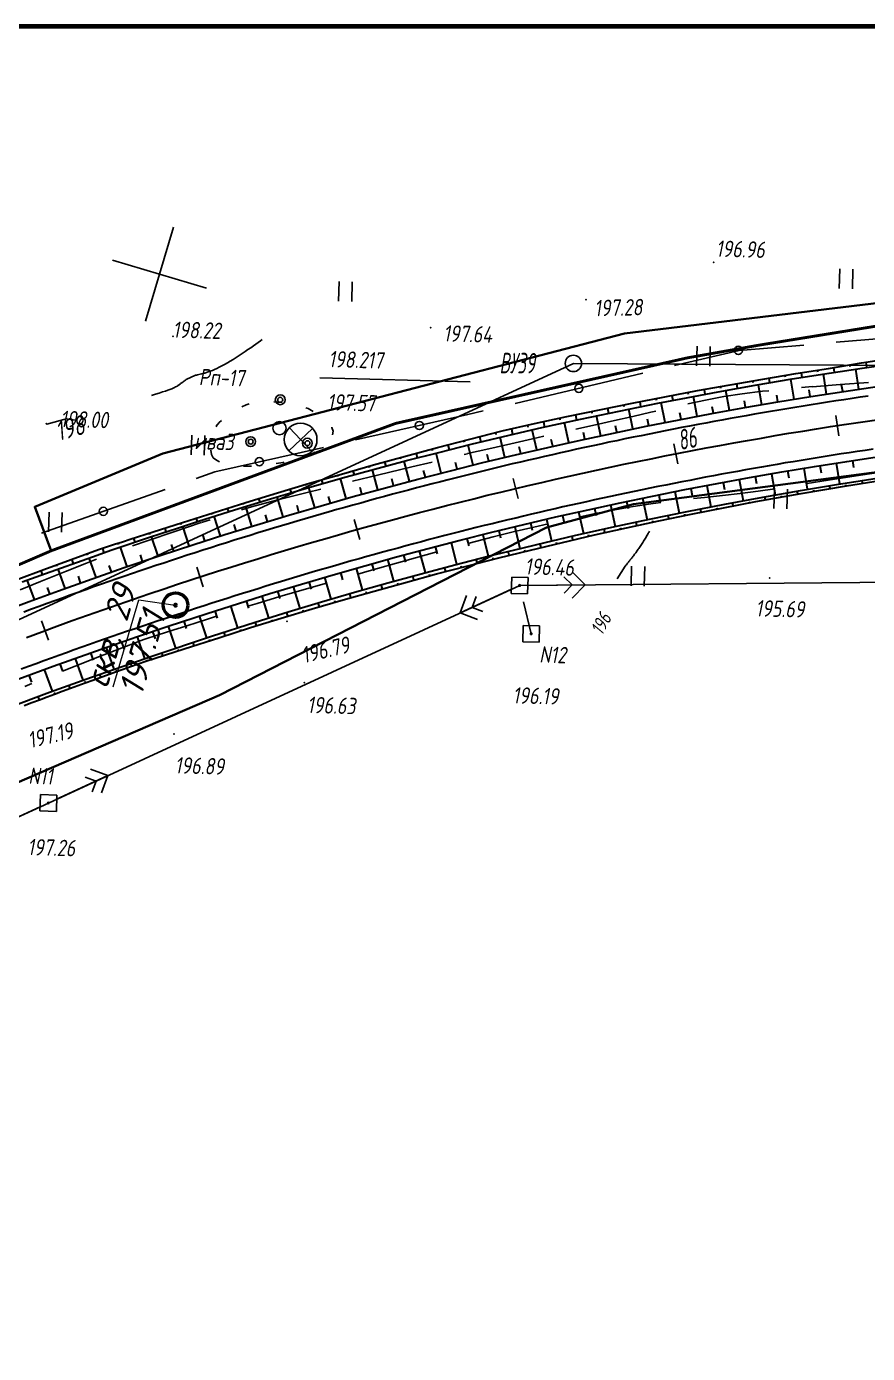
# Model space of a CAD drawing. Header units: millimetres. Extents: x 1808 to 2910, y -1045 to 155.
# Drawn here: x 2231.7 to 2334.3, y -6.5 to 155.4 of the extents above; entities that cross this region are included whole.
import ezdxf

# ---------------------------------------------------------------- set-up
doc = ezdxf.new("R2010")
doc.units = ezdxf.units.MM
doc.linetypes.add('CONTI', pattern=[0])
for name, color, linetype, lineweight in [('10', 1, 'Continuous', 35), ('геология', 7, 'Continuous', 20), ('КОПИЯ_ОСЬ_13_ОТКОСЫ', 7, 'Continuous', 30), ('КОПИЯ_ОСЬ_ГРАНИЦЫ_ПОЛОС', 7, 'Continuous', 30), ('ОСЬ_ВЕРХ_ПОКРЫТИЯ_ГРАНИЦЫ_ПОЛОС', 7, 'Continuous', 30), ('ОСЬ_ВЕРХ_ПОКРЫТИЯ_ОСЬ', 1, 'Continuous', 30)]:
    doc.layers.add(name, color=color, linetype=linetype, lineweight=lineweight)
for name, color, linetype in [('_Оформление', 7, 'Continuous'), ('_Ростелеком', 6, 'Continuous'), ('GOR_BDEFAULT', 212, 'CONTI'), ('NAD_MDEFAULT', 7, 'CONTI'), ('PI_OTDEFAULT', 172, 'CONTI'), ('PI_TTDEFAULT', 5, 'CONTI'), ('PLN_O', 7, 'CONTI'), ('SETKR', 2, 'CONTI'), ('SIT_LDEFAULT', 7, 'CONTI'), ('USLZNDEFAULT', 7, 'CONTI'), ('ZAPSKDEFAULT', 7, 'CONTI'), ('КОПИЯ_ОСЬ_ТАНГЕНСЫ', 1, 'Continuous'), ('ОСЬ_ВЕРХ_ПОКРЫТИЯ_ПИКЕТЫ', 1, 'Continuous')]:
    doc.layers.add(name, color=color, linetype=linetype)
doc.styles.add('eskd', font='isocpeur.ttf', dxfattribs={"width": 1.2, "height": 2})
doc.styles.add('SHRFT', font='isocpeui.ttf')
doc.styles.get("Standard").update_dxf_attribs({"font": 'isocpeui.ttf'})
doc.styles.add('ГОСТ', font='isocpeur.ttf', dxfattribs={"height": 4})
doc.linetypes.add('Связь', pattern='A,12.5,[130,ltypeshp.shx,S=1,R=-30,X=0,Y=0.9],1,[130,ltypeshp.shx,S=1,R=-30,X=0,Y=0.9],1,[130,ltypeshp.shx,S=1,R=-30,X=0,Y=0.9],4.5', length=19)

# ---------------------------------------------------------------- blocks, each defined once
blk = doc.blocks.new('BL_333')
at = {"color": 0}
for p, q in [((0, -6), (0, 6)), ((-6, 0), (6, 0))]:
    blk.add_line(p, q, dxfattribs=at)
blk = doc.blocks.new('BL_2011')
at = {"color": 0}
for p, q in [((0, 0), (0, 2.4)), ((1.6, 0), (1.6, 2.4))]:
    blk.add_line(p, q, dxfattribs=at)
blk = doc.blocks.new('BL_27')
at = {"color": 0}
for p, q in [((1, 1), (-1, 1)), ((-1, 1), (-1, -1)), ((1, -1), (1, 1)), ((-1, -1), (1, -1))]:
    blk.add_line(p, q, dxfattribs=at)
blk.add_circle((0, 0), 0.1, dxfattribs=at)
blk = doc.blocks.new('BL_7')
at = {"color": 0}
for p, q in [((-1.4, 1.4), (1.4, -1.4)), ((-1.4, -1.4), (1.4, 1.4))]:
    blk.add_line(p, q, dxfattribs=at)
blk.add_circle((0, 0), 2, dxfattribs=at)
blk = doc.blocks.new('BL_2009')
at = {"color": 0}
for centre, radius in [((0, 3.46), 0.6), ((0, 3.46), 0.3), ((0, 0), 0.8), ((-3.46, -1.74), 0.6), ((-3.46, -1.74), 0.3), ((3.46, -1.74), 0.6), ((3.46, -1.74), 0.3)]:
    blk.add_circle(centre, radius, dxfattribs=at)

msp = doc.modelspace()

# ---------------------------------------------------------------- linework, layer by layer
at = {"layer": '10'}
for points in [[(2382.69, 127.33), (2304.69, 117.93), (2248.38, 103.31), (2232.75, 96.81), (2234.74, 91.43), (2189.64, 71.97), (2156, 57.46), (2151.97, 61.61), (2129.33, 51.95), (2020.8, 1.33), (1972.53, -32.75), (1978.89, -39.35), (1952.55, -57.17), (1943.27, -65.07), (1934.81, -72.26), (1892.21, -94.53), (1879.6, -105.38), (1875.38, -115.96)], [(2833.66, 67.69), (2735.09, 89.85), (2647.18, 100.83), (2559.51, 104.27), (2471.14, 107.41), (2378.38, 106.69), (2305.8, 97.11), (2295.2, 94.28), (2295.2, 94.28), (2255.3, 73.82), (2141.58, 24.66), (2035.75, -24.69), (1963.91, -74.64), (1919.51, -105.48), (1907.46, -118.26)], [(1907.46, -118.26), (1919.51, -105.48), (1963.91, -74.64), (2035.75, -24.69), (2141.58, 24.66), (2255.3, 73.82), (2295.2, 94.28), (2295.2, 94.28), (2305.8, 97.11), (2378.38, 106.69), (2471.14, 107.41), (2559.51, 104.27), (2647.18, 100.83), (2735.09, 89.85), (2833.66, 67.69)]]:
    msp.add_lwpolyline(points, dxfattribs=at)
at = {"layer": '_Оформление', "lineweight": 70, "ltscale": 200}
msp.add_lwpolyline([(2884.31, 155.37), (1844.1, 155.37), (1844.1, -130.51), (2884.31, -130.51)], close=True, dxfattribs=at)
at = {"layer": '_Ростелеком', "color": 5, "linetype": 'Связь', "const_width": 0.35}
msp.add_lwpolyline([(2348.12, 120.89), (2321.15, 116.52), (2312.36, 114.96), (2276.78, 106.97), (2276.78, 106.97), (2234.74, 91.43), (2193.36, 73.57), (2156, 57.46), (2107.09, 38.78), (2083.86, 27.75), (2056.52, 15.86), (2037.69, 5.21), (2016.21, -8.3), (1978.89, -39.35), (1949.58, -60.05), (1934.81, -72.26)], dxfattribs=at)
at = {"layer": 'GOR_BDEFAULT', "color": 212, "flags": 128}
for points, elevation in [([(2260.5, 117.2), (2260.28, 117.03), (2260.01, 116.83), (2259.72, 116.64), (2259.42, 116.43), (2259.09, 116.2), (2258.75, 115.97), (2258.41, 115.73), (2258.04, 115.49), (2257.68, 115.25), (2257.32, 115.02), (2256.96, 114.78), (2256.59, 114.57), (2256.25, 114.36), (2255.89, 114.16), (2255.57, 113.97), (2255.25, 113.82), (2254.96, 113.67), (2254.67, 113.54), (2254.41, 113.43), (2254.15, 113.33), (2253.91, 113.25), (2253.68, 113.18), (2253.48, 113.11), (2253.27, 113.06), (2253.09, 113.01), (2252.91, 112.97), (2252.75, 112.93), (2252.61, 112.89), (2252.46, 112.86), (2252.34, 112.84), (2251.23, 112.33), (2251.18, 112.3), (2251.12, 112.25), (2251.07, 112.21), (2251.02, 112.18), (2250.96, 112.13), (2250.9, 112.09), (2250.84, 112.05), (2250.79, 112.01), (2250.72, 111.96), (2250.67, 111.92), (2250.6, 111.87), (2250.53, 111.82), (2250.48, 111.77), (2250.41, 111.73), (2250.35, 111.68), (2250.28, 111.64), (2250.21, 111.58), (2250.14, 111.53), (2250.04, 111.48), (2249.93, 111.42), (2249.8, 111.35), (2249.64, 111.27), (2249.45, 111.19), (2249.24, 111.11), (2248.98, 111.01), (2248.68, 110.91), (2248.33, 110.8), (2247.94, 110.66), (2247.49, 110.53), (2246.97, 110.38)], 198), ([(2234.18, 106.87), (2234.15, 106.88)], 198), ([(2234.18, 106.87), (2234.15, 106.88)], 198), ([(2236.73, 107.55), (2234.2, 106.88)], 198), ([(2307.74, 93.84), (2307.7, 93.76), (2307.65, 93.67), (2307.59, 93.57), (2307.53, 93.47), (2307.46, 93.35), (2307.39, 93.23), (2307.33, 93.11), (2307.25, 92.99), (2307.17, 92.85), (2307.09, 92.72), (2307.02, 92.6), (2306.94, 92.46), (2306.85, 92.33), (2306.77, 92.2), (2306.69, 92.08), (2306.61, 91.96), (2306.53, 91.83), (2306.45, 91.72), (2306.38, 91.61), (2306.3, 91.51), (2306.22, 91.4), (2306.15, 91.3), (2306.08, 91.2), (2306.01, 91.1), (2305.93, 91.01), (2305.86, 90.93), (2305.79, 90.83), (2305.72, 90.75), (2305.67, 90.66), (2305.6, 90.59), (2305.54, 90.5), (2305.47, 90.43), (2305.42, 90.35), (2305.35, 90.27), (2305.3, 90.2), (2305.24, 90.13), (2305.19, 90.06), (2305.14, 89.99), (2305.08, 89.93), (2305.03, 89.86), (2304.98, 89.79), (2304.93, 89.73), (2304.88, 89.67), (2304.83, 89.6), (2304.78, 89.55), (2303.81, 88.03)], 196)]:
    msp.add_lwpolyline(points, dxfattribs=dict(at, elevation=elevation))
at = {"layer": 'NAD_MDEFAULT', "color": 0}
msp.add_line((2267.51, 112.54), (2285.88, 112.03), dxfattribs=at)
at = {"layer": 'PI_TTDEFAULT', "color": 5}
for p in [(2315.57, 126.63, 196.96), (2300.02, 122.08, 197.28), (2281.03, 118.65, 197.64), (2249.63, 117.57, 198.22), (2234.15, 106.94, 198), (2322.42, 88.12, 195.69), (2291.91, 87.2, 196.46), (2263.5, 82.81, 196.79), (2293.31, 81.31, 196.19), (2265.64, 75.35, 196.63), (2249.73, 69.07, 196.89), (2234.41, 60.67, 197.26)]:
    msp.add_point(p, dxfattribs=at)
at = {"layer": 'PLN_O'}
for p, q in [((2330.54, 116.86), (2346.49, 118.16)), ((2318.68, 115.88), (2326.56, 116.53)), ((2310.81, 114.02), (2318.68, 115.88)), ((2291.35, 109.41), (2306.92, 113.09)), ((2285.6, 108.05), (2287.46, 108.49)), ((2271.86, 104.95), (2285.6, 108.05)), ((2254.7, 101.05), (2267.96, 104.05)), ((2252.43, 100.25), (2254.7, 101.05)), ((2233.57, 93.58), (2248.65, 98.92))]:
    msp.add_line(p, q, dxfattribs=at)
for centre in [(2318.59, 115.87), (2299.13, 111.25), (2279.66, 106.71), (2260.15, 102.29), (2241.12, 96.25)]:
    msp.add_circle(centre, 0.5, dxfattribs=at)
at = {"layer": 'SIT_LDEFAULT', "color": 7}
for p, q in [((2331.01, 111.7), (2327.64, 111.44)), ((2334.46, 111.96), (2331.01, 111.7)), ((2316.82, 110.24), (2314.59, 109.82)), ((2319.06, 110.58), (2316.82, 110.24)), ((2321.55, 110.89), (2319.06, 110.58)), ((2322.29, 110.96), (2321.55, 110.89)), ((2327.64, 111.45), (2326.28, 111.34)), ((2258, 109.01), (2258.52, 109.23)), ((2258.52, 109.23), (2258.92, 109.37)), ((2261.91, 109.6), (2262.91, 109.52)), ((2265.82, 108.88), (2266.1, 108.77)), ((2266.1, 108.77), (2266.71, 108.44)), ((2308.53, 108.47), (2307.93, 108.33)), ((2314.59, 109.82), (2312.43, 109.37)), ((2254.89, 106.62), (2255.25, 107.07)), ((2255.25, 107.07), (2255.53, 107.32)), ((2303.49, 107.31), (2301.18, 106.8)), ((2305.71, 107.81), (2303.49, 107.31)), ((2307.93, 108.33), (2305.71, 107.81)), ((2254.88, 106.57), (2254.9, 106.62)), ((2268.99, 106.51), (2269.01, 106.48)), ((2269.01, 106.48), (2269.16, 106.02)), ((2269.15, 106.02), (2269.06, 105.57)), ((2294.87, 105.42), (2293.48, 105.1)), ((2301.18, 106.8), (2298.78, 106.28)), ((2254.32, 103.16), (2254.22, 103.7)), ((2288.15, 103.88), (2285.55, 103.28)), ((2290.81, 104.49), (2288.15, 103.88)), ((2293.48, 105.1), (2290.81, 104.49)), ((2254.53, 102.76), (2254.32, 103.16)), ((2254.9, 102.48), (2254.53, 102.76)), ((2255.27, 102.3), (2254.9, 102.48)), ((2263.05, 102.21), (2262.19, 102.07)), ((2263.17, 102.23), (2263.05, 102.21)), ((2266.45, 103.19), (2266.06, 103)), ((2266.93, 103.48), (2266.45, 103.19)), ((2281.24, 102.25), (2278.77, 101.66)), ((2285.55, 103.27), (2285.14, 103.17)), ((2258.31, 101.76), (2258.2, 101.77)), ((2258.99, 101.76), (2258.31, 101.76)), ((2259.2, 101.77), (2258.99, 101.76)), ((2274.55, 100.65), (2271.51, 99.91)), ((2278.77, 101.66), (2274.55, 100.65)), ((2329.56, 100.03), (2332.98, 100.56)), ((2332.98, 100.56), (2336.49, 101.1)), ((2267.63, 98.95), (2265.99, 98.55)), ((2321, 98.71), (2323.03, 99)), ((2326.99, 99.62), (2329.56, 100.03)), ((2262.22, 97.6), (2259.19, 96.78)), ((2265.99, 98.56), (2262.22, 97.6)), ((2305.76, 96.82), (2307.93, 97.17)), ((2307.93, 97.17), (2309.14, 97.33)), ((2313.11, 97.79), (2314.46, 97.93)), ((2314.46, 97.94), (2316.64, 98.18)), ((2316.64, 98.18), (2318.82, 98.43)), ((2318.82, 98.43), (2321, 98.71)), ((2259.19, 96.78), (2257.95, 96.41)), ((2299.28, 95.57), (2301.15, 95.96)), ((2301.15, 95.96), (2303.52, 96.41)), ((2303.52, 96.41), (2305.76, 96.82)), ((2253.06, 94.88), (2249.71, 93.76)), ((2254.14, 95.22), (2253.07, 94.87)), ((2291.12, 93.73), (2293.64, 94.32)), ((2293.64, 94.33), (2295.38, 94.73)), ((2246.57, 92.69), (2244.67, 92.02)), ((2249.71, 93.76), (2246.57, 92.69)), ((2285.66, 92.34), (2285.73, 92.36)), ((2285.74, 92.35), (2288.66, 93.12)), ((2288.66, 93.12), (2291.12, 93.73)), ((2277.88, 90.19), (2281.81, 91.29)), ((2236.51, 88.9), (2239.07, 89.93)), ((2239.07, 89.93), (2240.27, 90.41)), ((2273.54, 88.98), (2277.88, 90.19)), ((2230.98, 86.67), (2233.44, 87.67)), ((2233.44, 87.67), (2236.5, 88.89)), ((2265.63, 86.72), (2268.34, 87.49)), ((2272.18, 88.58), (2273.54, 88.97)), ((2344.37, 87.68), (2291.91, 87.2)), ((2297.3, 88.25), (2298.31, 87.26)), ((2299.91, 87.27), (2298.3, 88.86)), ((2291.91, 87.2), (2234.41, 60.67)), ((2259.88, 85.02), (2262.66, 85.86)), ((2262.66, 85.86), (2265.63, 86.72)), ((2291, 86.79), (2284.65, 83.85)), ((2285.43, 85.97), (2284.65, 83.85)), ((2286.1, 84.52), (2286.59, 85.85)), ((2291.92, 87.15), (2291.91, 87.2)), ((2292.91, 87.21), (2299.91, 87.27)), ((2298.31, 87.26), (2297.32, 86.25)), ((2298.32, 85.66), (2299.91, 87.27)), ((2258.74, 84.67), (2259.88, 85.02)), ((2287.43, 84.03), (2286.1, 84.52)), ((2293.31, 81.31), (2292.38, 85.19)), ((2250.39, 82), (2253.44, 82.99)), ((2253.44, 82.98), (2254.93, 83.46)), ((2284.65, 83.85), (2286.76, 83.07)), ((2246.06, 80.6), (2247.82, 81.17)), ((2247.82, 81.17), (2250.38, 81.99)), ((2243.09, 79.48), (2240.63, 78.52)), ((2244.79, 80.14), (2243.09, 79.48)), ((2245.42, 80.38), (2244.79, 80.14)), ((2245.42, 80.38), (2246.06, 80.6)), ((2240.63, 78.52), (2237.68, 77.37)), ((2237.68, 77.37), (2236.11, 76.74)), ((2232.39, 75.25), (2231.52, 74.9)), ((2241.67, 64.02), (2239.55, 64.8)), ((2235.32, 61.08), (2241.67, 64.02)), ((2238.89, 63.84), (2240.22, 63.35)), ((2240.22, 63.35), (2239.73, 62.02)), ((2240.89, 61.9), (2241.67, 64.02)), ((2180.61, 36.07), (2234.41, 60.67)), ((2233.5, 60.25), (2227.14, 57.34))]:
    msp.add_line(p, q, dxfattribs=at)
at = {"layer": 'геология', "color": 1, "linetype": 'Continuous'}
for p, q in [((2242.3, 74.82), (2245.46, 85.45)), ((2245.46, 85.45), (2249.87, 84.78))]:
    msp.add_line(p, q, dxfattribs=at)
at = {"layer": 'геология', "color": 1, "linetype": 'Continuous', "lineweight": 50}
for radius in [1.5, 0.103]:
    msp.add_circle((2249.92, 84.8), radius, dxfattribs=at)
at = {"layer": 'КОПИЯ_ОСЬ_13_ОТКОСЫ'}
for points in [[(2227.71, 86.86), (2233.87, 89.17), (2237.2, 90.38), (2240.54, 91.57), (2241.5, 91.9), (2242.46, 92.22), (2243.43, 92.53), (2244.39, 92.85), (2247.21, 93.75), (2248.99, 94.31), (2250.77, 94.87), (2254.63, 96.12), (2258.5, 97.33), (2262.38, 98.52), (2266.27, 99.67), (2270.17, 100.79), (2274.07, 101.9), (2277.98, 102.99), (2281.89, 104.04), (2285.82, 105.06), (2289.76, 106.05), (2293.71, 106.94), (2297.68, 107.81), (2301.65, 108.64), (2305.63, 109.44), (2309.61, 110.21), (2313.59, 110.97), (2317.59, 111.69), (2321.58, 112.38), (2325.59, 113.04), (2329.59, 113.67), (2333.6, 114.34), (2337.6, 114.97)], [(2231.19, 87.65), (2234.05, 88.68), (2239.77, 90.71), (2242.16, 91.54), (2243.6, 92.03), (2246, 92.84), (2246.48, 93), (2248.25, 93.58), (2250.02, 94.16), (2252.74, 95.03), (2257.12, 96.41), (2261.5, 97.75), (2265.89, 99.05), (2270.3, 100.31), (2274.21, 101.38), (2278.12, 102.43), (2282.05, 103.44), (2285.98, 104.42), (2289.92, 105.37), (2294.62, 106.45), (2299.33, 107.48), (2304.05, 108.47), (2308.78, 109.42), (2311.62, 109.97), (2316.13, 110.81), (2320.64, 111.62), (2325.16, 112.39), (2329.68, 113.11), (2333.69, 113.71), (2337.7, 114.28)], [(2231.19, 87.65), (2234.05, 88.68), (2239.77, 90.71), (2242.16, 91.54), (2243.6, 92.03), (2246, 92.84), (2246.48, 93), (2248.25, 93.58), (2250.02, 94.16), (2252.74, 95.03), (2257.12, 96.41), (2261.5, 97.75), (2265.89, 99.05), (2270.3, 100.31), (2274.21, 101.38), (2278.12, 102.43), (2282.05, 103.44), (2285.98, 104.42), (2289.92, 105.37), (2294.62, 106.45), (2299.33, 107.48), (2304.05, 108.47), (2308.78, 109.42), (2311.62, 109.97), (2316.13, 110.81), (2320.64, 111.62), (2325.16, 112.39), (2329.68, 113.11), (2333.69, 113.71), (2337.7, 114.28)], [(2328.21, 113.46), (2328.24, 113.27)], [(2330.19, 113.77), (2330.28, 113.2)], [(2332.16, 114.1), (2332.19, 113.91)], [(2333.29, 111.15), (2332.93, 113.6)], [(2334.13, 114.42), (2334.24, 113.79)], [(2318.35, 111.83), (2318.45, 111.23)], [(2320.32, 112.17), (2320.35, 111.97)], [(2321.45, 109.25), (2321.03, 111.69)], [(2322.29, 112.5), (2322.39, 111.92)], [(2324.26, 112.83), (2324.29, 112.64)], [(2325.39, 109.92), (2324.99, 112.36)], [(2326.24, 113.15), (2326.33, 112.58)], [(2329.34, 110.55), (2328.96, 113)], [(2227.35, 83.51), (2232.07, 85.26), (2235.62, 86.55), (2239.18, 87.82), (2243.66, 89.38), (2248.16, 90.89), (2252.04, 92.16), (2255.93, 93.4), (2259.84, 94.61), (2263.75, 95.79), (2267.67, 96.93), (2271.6, 98.04), (2275.54, 99.13), (2279.49, 100.17), (2283.45, 101.19), (2287.41, 102.18), (2291.38, 103.13), (2295.36, 104.05), (2299.35, 104.94), (2303.34, 105.79), (2307.35, 106.62), (2311.35, 107.41), (2315.37, 108.17), (2319.39, 108.89), (2323.41, 109.59), (2327.45, 110.25), (2331.48, 110.88), (2335.52, 111.47)], [(2310.48, 110.38), (2310.59, 109.77)], [(2312.44, 110.75), (2312.48, 110.55)], [(2313.57, 107.83), (2313.12, 110.25)], [(2314.41, 111.12), (2314.52, 110.52)], [(2316.38, 111.48), (2316.41, 111.28)], [(2317.51, 108.56), (2317.07, 110.99)], [(2323.42, 109.59), (2323.28, 110.4)], [(2327.36, 110.24), (2327.23, 111.05)], [(2331.32, 110.85), (2331.19, 111.67)], [(2300.67, 108.44), (2300.71, 108.22)], [(2302.63, 108.84), (2302.76, 108.2)], [(2304.59, 109.24), (2304.63, 109.02)], [(2305.72, 106.29), (2305.23, 108.71)], [(2306.55, 109.63), (2306.67, 109)], [(2308.51, 110.01), (2308.55, 109.8)], [(2309.65, 107.08), (2309.17, 109.49)], [(2315.54, 108.2), (2315.39, 109.01)], [(2319.48, 108.91), (2319.33, 109.72)], [(2294.8, 107.18), (2294.95, 106.52)], [(2296.75, 107.61), (2296.8, 107.39)], [(2297.9, 104.62), (2297.36, 107.05)], [(2298.71, 108.03), (2298.85, 107.38)], [(2301.81, 105.47), (2301.29, 107.9)], [(2307.68, 106.69), (2307.52, 107.49)], [(2311.61, 107.46), (2311.45, 108.26)], [(2287.01, 105.36), (2287.17, 104.71)], [(2288.95, 105.85), (2289, 105.63)], [(2290.1, 102.83), (2289.52, 105.27)], [(2290.9, 106.31), (2291.05, 105.63)], [(2292.85, 106.75), (2292.9, 106.52)], [(2294, 103.74), (2293.44, 106.18)], [(2299.85, 105.05), (2299.68, 105.86)], [(2303.77, 105.88), (2303.6, 106.69)], [(2281.2, 103.85), (2281.25, 103.66)], [(2283.14, 104.36), (2283.29, 103.75)], [(2285.07, 104.87), (2285.12, 104.66)], [(2286.22, 101.88), (2285.61, 104.33)], [(2292.05, 103.29), (2291.86, 104.1)], [(2295.95, 104.18), (2295.76, 105)], [(2230.78, 75.81), (2234.98, 77.35), (2241.52, 79.67), (2245.27, 80.97), (2249.03, 82.23), (2253.79, 83.79), (2257.61, 85.02), (2261.44, 86.21), (2265.29, 87.38), (2269.14, 88.51), (2273, 89.61), (2276.87, 90.68), (2280.75, 91.72), (2284.64, 92.73), (2288.53, 93.7), (2292.43, 94.65), (2296.34, 95.56), (2300.26, 96.44), (2304.19, 97.29), (2308.12, 98.1), (2312.06, 98.89), (2316, 99.64), (2319.95, 100.36), (2323.91, 101.05), (2327.87, 101.71), (2331.83, 102.33), (2335.8, 102.93)], [(2275.41, 102.28), (2275.56, 101.75)], [(2277.34, 102.81), (2277.39, 102.63)], [(2278.46, 99.91), (2277.82, 102.35)], [(2279.27, 103.34), (2279.42, 102.77)], [(2282.34, 100.91), (2281.71, 103.35)], [(2284.28, 101.4), (2284.07, 102.22)], [(2288.16, 102.36), (2287.96, 103.17)], [(2330.53, 102.13), (2330.92, 99.58)], [(2332.5, 102.44), (2332.63, 101.59)], [(2229.46, 72.29), (2234.56, 74.18), (2239.67, 76.02), (2242.46, 77.01), (2245.26, 77.98), (2247.13, 78.62), (2254.31, 81.01), (2259.64, 82.72), (2263.67, 83.98), (2267.71, 85.2), (2271.77, 86.38), (2275.83, 87.53), (2279.9, 88.64), (2283.99, 89.72), (2288.08, 90.76), (2292.18, 91.77), (2294.01, 92.21), (2298.58, 93.28), (2303.16, 94.3), (2307.75, 95.29), (2312.35, 96.22), (2316.95, 97.13), (2321.57, 97.98), (2326.19, 98.8), (2330.82, 99.57), (2332.67, 99.86), (2337.31, 100.58)], [(2229.46, 72.29), (2234.56, 74.18), (2239.67, 76.02), (2242.46, 77.01), (2245.26, 77.98), (2247.13, 78.62), (2254.31, 81.01), (2259.64, 82.72), (2263.67, 83.98), (2267.71, 85.2), (2271.77, 86.38), (2275.83, 87.53), (2279.9, 88.64), (2283.99, 89.72), (2288.08, 90.76), (2292.18, 91.77), (2294.01, 92.21), (2298.58, 93.28), (2303.16, 94.3), (2307.75, 95.29), (2312.35, 96.22), (2316.95, 97.13), (2321.57, 97.98), (2326.19, 98.8), (2330.82, 99.57), (2332.67, 99.86), (2337.31, 100.58)], [(2269.64, 100.64), (2269.68, 100.48)], [(2271.56, 101.19), (2271.7, 100.7)], [(2273.49, 101.74), (2273.53, 101.58)], [(2274.6, 98.87), (2273.94, 101.31)], [(2280.4, 100.41), (2280.19, 101.23)], [(2320.66, 100.49), (2320.82, 99.62)], [(2322.63, 100.83), (2323.08, 98.25)], [(2324.6, 101.17), (2324.75, 100.31)], [(2326.58, 101.5), (2327, 98.94)], [(2328.55, 101.82), (2328.69, 100.96)], [(2231.47, 72.58), (2232.39, 72.93), (2233.32, 73.27), (2234.25, 73.62), (2235.17, 73.96), (2236.1, 74.3), (2236.66, 74.5), (2238.88, 75.32), (2239.81, 75.65), (2242.59, 76.66), (2243.51, 76.99), (2244.44, 77.32), (2245.37, 77.65), (2246.3, 77.98), (2250.99, 79.49), (2255.31, 80.87), (2259.06, 82.06), (2262.82, 83.22), (2266.59, 84.35), (2270.38, 85.45), (2274.16, 86.52), (2277.96, 87.58), (2281.76, 88.61), (2285.57, 89.6), (2289.38, 90.57), (2293.21, 91.51), (2297.12, 92.45), (2301.03, 93.36), (2304.95, 94.24), (2308.88, 95.09), (2312.82, 95.9), (2316.76, 96.69), (2320.71, 97.44), (2326.25, 98.43), (2331.8, 99.37), (2335.88, 100.01)], [(2263.88, 98.96), (2264.02, 98.5)], [(2265.8, 99.53), (2265.84, 99.38)], [(2266.9, 96.71), (2266.2, 99.14)], [(2267.72, 100.09), (2267.85, 99.62)], [(2270.75, 97.81), (2270.06, 100.24)], [(2272.67, 98.34), (2272.45, 99.16)], [(2276.53, 99.39), (2276.31, 100.21)], [(2312.8, 99.03), (2312.97, 98.16)], [(2314.76, 99.41), (2315.25, 96.8)], [(2316.73, 99.78), (2316.89, 98.91)], [(2318.69, 100.14), (2319.16, 97.54)], [(2325.84, 98.36), (2325.78, 98.73)], [(2327.81, 98.7), (2327.79, 98.82)], [(2329.78, 99.03), (2329.72, 99.39)], [(2331.76, 99.36), (2331.74, 99.48)], [(2333.73, 99.68), (2333.68, 100.02)], [(2258.14, 97.22), (2258.18, 97.07)], [(2260.05, 97.81), (2260.19, 97.36)], [(2261.96, 98.39), (2262.01, 98.24)], [(2263.06, 95.58), (2262.34, 98)], [(2268.82, 97.26), (2268.59, 98.07)], [(2304.95, 97.45), (2305.14, 96.57)], [(2306.91, 97.86), (2307.45, 95.22)], [(2308.87, 98.26), (2309.05, 97.38)], [(2310.83, 98.65), (2311.35, 96.03)], [(2317.97, 96.92), (2317.89, 97.3)], [(2319.93, 97.29), (2319.91, 97.42)], [(2321.9, 97.66), (2321.83, 98.03)], [(2323.87, 98.01), (2323.85, 98.14)], [(2254.32, 96.02), (2254.37, 95.87)], [(2255.41, 93.24), (2254.65, 95.64)], [(2256.23, 96.62), (2256.37, 96.18)], [(2259.23, 94.43), (2258.49, 96.84)], [(2261.14, 95.01), (2260.9, 95.81)], [(2264.98, 96.15), (2264.74, 96.96)], [(2297.14, 95.74), (2297.34, 94.85)], [(2299.09, 96.18), (2299.68, 93.53)], [(2301.04, 96.61), (2301.24, 95.73)], [(2303, 97.03), (2303.56, 94.39)], [(2310.12, 95.35), (2310.04, 95.76)], [(2312.08, 95.75), (2312.05, 95.89)], [(2314.04, 96.15), (2313.96, 96.55)], [(2316, 96.54), (2315.98, 96.67)], [(2248.61, 94.19), (2248.75, 93.74)], [(2250.51, 94.79), (2250.56, 94.64)], [(2251.6, 92.02), (2250.83, 94.42)], [(2252.42, 95.41), (2252.56, 94.97)], [(2257.32, 93.84), (2257.07, 94.64)], [(2289.35, 93.9), (2289.57, 93.01)], [(2291.3, 94.37), (2291.94, 91.71)], [(2293.24, 94.84), (2293.45, 93.95)], [(2295.19, 95.29), (2295.8, 92.64)], [(2302.31, 93.65), (2302.21, 94.1)], [(2304.26, 94.09), (2304.22, 94.24)], [(2306.21, 94.52), (2306.12, 94.94)], [(2308.17, 94.94), (2308.14, 95.08)], [(2242.89, 92.36), (2242.95, 92.18)], [(2244.79, 92.98), (2244.95, 92.49)], [(2246.7, 93.59), (2246.75, 93.43)], [(2247.8, 90.77), (2247, 93.17)], [(2253.51, 92.63), (2253.25, 93.43)], [(2283.53, 92.44), (2284.22, 89.78)], [(2285.47, 92.94), (2285.7, 92.05)], [(2287.41, 93.43), (2288.07, 90.76)], [(2294.52, 91.83), (2294.4, 92.3)], [(2296.46, 92.3), (2296.42, 92.46)], [(2298.41, 92.76), (2298.3, 93.22)], [(2300.36, 93.21), (2300.32, 93.36)], [(2239.11, 91.06), (2239.17, 90.89)], [(2241, 91.73), (2241.18, 91.2)], [(2244.01, 89.49), (2243.19, 91.89)], [(2245.9, 90.14), (2245.63, 90.94)], [(2249.7, 91.4), (2249.44, 92.2)], [(2277.73, 90.91), (2277.97, 90.03)], [(2279.66, 91.43), (2280.37, 88.77)], [(2281.6, 91.94), (2281.83, 91.05)], [(2290.63, 90.88), (2290.51, 91.37)], [(2292.57, 91.36), (2292.53, 91.52)], [(2233.47, 89.02), (2233.65, 88.54)], [(2235.35, 89.71), (2235.4, 89.55)], [(2236.46, 86.85), (2235.6, 89.24)], [(2237.23, 90.39), (2237.41, 89.88)], [(2240.23, 88.19), (2239.39, 90.58)], [(2242.12, 88.85), (2241.84, 89.64)], [(2271.95, 89.32), (2272.7, 86.65)], [(2273.87, 89.86), (2274.12, 88.97)], [(2275.8, 90.39), (2276.53, 87.72)], [(2282.88, 88.9), (2282.75, 89.4)], [(2284.81, 89.41), (2284.77, 89.57)], [(2286.75, 89.91), (2286.62, 90.4)], [(2288.69, 90.4), (2288.65, 90.56)], [(2232.7, 85.49), (2231.83, 87.88)], [(2238.34, 87.52), (2238.06, 88.32)], [(2266.19, 87.65), (2266.45, 86.75)], [(2268.1, 88.21), (2268.88, 85.54)], [(2270.03, 88.77), (2270.28, 87.88)], [(2277.09, 87.33), (2277.04, 87.5)], [(2279.01, 87.87), (2278.88, 88.37)], [(2280.95, 88.39), (2280.9, 88.55)], [(2234.58, 86.17), (2234.29, 86.97)], [(2260.44, 85.91), (2261.27, 83.24)], [(2262.36, 86.49), (2262.63, 85.6)], [(2264.27, 87.07), (2265.07, 84.4)], [(2271.31, 85.71), (2271.17, 86.21)], [(2273.23, 86.26), (2273.19, 86.42)], [(2275.16, 86.8), (2275.02, 87.3)], [(2256.63, 84.71), (2257.48, 82.03)], [(2258.53, 85.31), (2258.81, 84.42)], [(2265.55, 84.04), (2265.5, 84.19)], [(2267.47, 84.6), (2267.33, 85.08)], [(2269.39, 85.16), (2269.34, 85.32)], [(2250.92, 82.85), (2251.22, 81.96)], [(2252.82, 83.48), (2253.7, 80.81)], [(2254.72, 84.1), (2255.01, 83.2)], [(2259.81, 82.29), (2259.67, 82.73)], [(2261.72, 82.88), (2261.67, 83.03)], [(2263.63, 83.46), (2263.49, 83.92)], [(2245.23, 80.95), (2246.14, 78.28)], [(2247.12, 81.59), (2247.42, 80.7)], [(2249.02, 82.22), (2249.91, 79.54)], [(2255.99, 81.09), (2255.86, 81.51)], [(2257.9, 81.69), (2257.85, 81.83)], [(2241.45, 79.65), (2242.39, 76.98)], [(2243.34, 80.3), (2243.64, 79.41)], [(2250.28, 79.26), (2250.24, 79.38)], [(2252.18, 79.87), (2252.06, 80.26)], [(2254.09, 80.48), (2254.05, 80.61)], [(2237.68, 78.31), (2238.62, 75.65)], [(2239.56, 78.98), (2239.88, 78.09)], [(2244.58, 77.37), (2244.46, 77.7)], [(2246.47, 78.03), (2246.43, 78.14)], [(2248.37, 78.65), (2248.26, 78.99)], [(2232.03, 76.28), (2232.36, 75.39)], [(2233.91, 76.96), (2234.88, 74.3)], [(2235.79, 77.64), (2236.11, 76.75)], [(2240.82, 76.02), (2240.69, 76.38)], [(2242.7, 76.7), (2242.65, 76.82)], [(2237.06, 74.65), (2236.92, 75.04)], [(2238.94, 75.34), (2238.89, 75.47)], [(2233.31, 73.27), (2233.16, 73.67)], [(2235.18, 73.97), (2235.13, 74.1)]]:
    msp.add_lwpolyline(points, dxfattribs=at)
at = {"layer": 'КОПИЯ_ОСЬ_ГРАНИЦЫ_ПОЛОС'}
msp.add_lwpolyline([(2334.44, 110.31), (2333.45, 110.16), (2332.46, 110.01), (2331.46, 109.86), (2330.47, 109.71), (2329.47, 109.56), (2328.48, 109.4), (2327.49, 109.25), (2326.5, 109.09), (2325.5, 108.92), (2324.51, 108.76), (2323.52, 108.59), (2322.53, 108.43), (2321.54, 108.26), (2320.55, 108.09), (2319.56, 107.91), (2318.57, 107.74), (2317.58, 107.56), (2316.59, 107.38), (2315.6, 107.2), (2314.61, 107.01), (2313.63, 106.83), (2312.64, 106.64), (2311.65, 106.45), (2310.66, 106.26), (2309.68, 106.07), (2308.69, 105.87), (2307.71, 105.67), (2306.72, 105.47), (2305.74, 105.27), (2304.75, 105.07), (2303.77, 104.86), (2302.78, 104.66), (2301.8, 104.45), (2300.82, 104.24), (2299.83, 104.02), (2298.85, 103.81), (2297.87, 103.59), (2296.89, 103.37), (2295.91, 103.15), (2294.93, 102.93), (2293.95, 102.7), (2292.97, 102.48), (2291.99, 102.25), (2291.01, 102.02), (2290.03, 101.78), (2289.06, 101.55), (2288.08, 101.31), (2287.1, 101.07), (2286.13, 100.83), (2285.15, 100.59), (2284.18, 100.35), (2283.2, 100.1), (2282.23, 99.85), (2281.25, 99.6), (2280.28, 99.35), (2279.31, 99.1), (2278.34, 98.84), (2277.37, 98.58), (2276.39, 98.32), (2275.42, 98.06), (2274.45, 97.8), (2273.48, 97.53), (2272.52, 97.26), (2271.55, 96.99), (2270.58, 96.72), (2269.61, 96.45), (2268.65, 96.17), (2267.68, 95.9), (2266.71, 95.62), (2265.75, 95.33), (2264.78, 95.05), (2263.82, 94.77), (2262.86, 94.48), (2261.89, 94.19), (2260.93, 93.9), (2259.97, 93.61), (2259.01, 93.31), (2258.05, 93.02), (2257.09, 92.72), (2256.13, 92.42), (2255.17, 92.11), (2254.21, 91.81), (2253.25, 91.5), (2252.3, 91.2), (2251.34, 90.89), (2250.39, 90.57), (2249.43, 90.26), (2248.48, 89.94), (2247.52, 89.63), (2246.57, 89.31), (2245.62, 88.99), (2244.67, 88.66), (2243.72, 88.34), (2242.76, 88.01), (2241.82, 87.68), (2240.87, 87.35), (2239.92, 87.02), (2238.97, 86.68), (2238.02, 86.35), (2237.08, 86.01), (2236.13, 85.67), (2235.19, 85.33), (2234.24, 84.99), (2233.3, 84.65), (2232.36, 84.3), (2231.41, 83.95)], dxfattribs=at)
at = {"layer": 'КОПИЯ_ОСЬ_ТАНГЕНСЫ'}
for p, q in [((2218.29, 77.28), (2298.46, 114.28)), ((2298.46, 114.28), (2410.56, 113.56))]:
    msp.add_line(p, q, dxfattribs=at)
msp.add_circle((2298.46, 114.28), 1, dxfattribs=at)
at = {"layer": 'ОСЬ_ВЕРХ_ПОКРЫТИЯ_ГРАНИЦЫ_ПОЛОС'}
for points in [[(2227.35, 83.51), (2232.07, 85.26), (2235.62, 86.55), (2239.18, 87.82), (2243.66, 89.38), (2248.16, 90.89), (2252.04, 92.16), (2255.93, 93.4), (2259.84, 94.61), (2263.75, 95.79), (2267.67, 96.93), (2271.6, 98.04), (2275.54, 99.13), (2279.49, 100.17), (2283.45, 101.19), (2287.41, 102.18), (2291.38, 103.13), (2295.36, 104.05), (2299.35, 104.94), (2303.34, 105.79), (2307.35, 106.62), (2311.35, 107.41), (2315.37, 108.17), (2319.39, 108.89), (2323.41, 109.59), (2327.45, 110.25), (2331.48, 110.88), (2335.52, 111.47)], [(2335.05, 103.83), (2334.07, 103.68), (2333.09, 103.54), (2332.12, 103.39), (2331.14, 103.24), (2330.16, 103.09), (2329.19, 102.93), (2328.21, 102.78), (2327.24, 102.62), (2326.26, 102.46), (2325.29, 102.3), (2324.32, 102.14), (2323.34, 101.97), (2322.37, 101.8), (2321.4, 101.63), (2320.42, 101.46), (2319.45, 101.29), (2318.48, 101.12), (2317.51, 100.94), (2316.54, 100.76), (2315.56, 100.58), (2314.59, 100.4), (2313.62, 100.21), (2312.65, 100.02), (2311.68, 99.84), (2310.72, 99.65), (2309.75, 99.45), (2308.78, 99.26), (2307.81, 99.06), (2306.84, 98.86), (2305.88, 98.66), (2304.91, 98.46), (2303.94, 98.26), (2302.98, 98.05), (2302.01, 97.84), (2301.05, 97.64), (2300.08, 97.42), (2299.12, 97.21), (2298.15, 96.99), (2297.19, 96.78), (2296.23, 96.56), (2295.27, 96.34), (2294.3, 96.11), (2293.34, 95.89), (2292.38, 95.66), (2291.42, 95.43), (2290.46, 95.2), (2289.5, 94.97), (2288.54, 94.73), (2287.58, 94.5), (2286.62, 94.26), (2285.67, 94.02), (2284.71, 93.78), (2283.75, 93.53), (2282.79, 93.29), (2281.84, 93.04), (2280.88, 92.79), (2279.93, 92.54), (2278.97, 92.28), (2278.02, 92.03), (2277.07, 91.77), (2276.11, 91.51), (2275.16, 91.25), (2274.21, 90.99), (2273.26, 90.72), (2272.31, 90.46), (2271.36, 90.19), (2270.41, 89.92), (2269.46, 89.64), (2268.51, 89.37), (2267.56, 89.09), (2266.61, 88.81), (2265.67, 88.53), (2264.72, 88.25), (2263.77, 87.97), (2262.83, 87.68), (2261.88, 87.4), (2260.94, 87.11), (2260, 86.81), (2259.05, 86.52), (2258.11, 86.23), (2257.17, 85.93), (2256.23, 85.63), (2255.29, 85.33), (2254.35, 85.03), (2253.41, 84.72), (2252.47, 84.42), (2251.53, 84.11), (2250.59, 83.8), (2249.66, 83.49), (2248.72, 83.18), (2247.79, 82.87), (2246.85, 82.55), (2245.92, 82.24), (2244.99, 81.92), (2244.06, 81.61), (2243.13, 81.29), (2242.19, 80.97), (2241.26, 80.64), (2240.33, 80.32), (2239.41, 79.99), (2238.48, 79.67), (2237.55, 79.34), (2236.62, 79), (2235.69, 78.67), (2234.77, 78.34), (2233.84, 78), (2232.91, 77.66), (2231.99, 77.32), (2231.07, 76.98)], [(2230.78, 75.81), (2234.98, 77.35), (2241.52, 79.67), (2245.27, 80.97), (2249.03, 82.23), (2253.79, 83.79), (2257.61, 85.02), (2261.44, 86.21), (2265.29, 87.38), (2269.14, 88.51), (2273, 89.61), (2276.87, 90.68), (2280.75, 91.72), (2284.64, 92.73), (2288.53, 93.7), (2292.43, 94.65), (2296.34, 95.56), (2300.26, 96.44), (2304.19, 97.29), (2308.12, 98.1), (2312.06, 98.89), (2316, 99.64), (2319.95, 100.36), (2323.91, 101.05), (2327.87, 101.71), (2331.83, 102.33), (2335.8, 102.93)]]:
    msp.add_lwpolyline(points, dxfattribs=at)
at = {"layer": 'ОСЬ_ВЕРХ_ПОКРЫТИЯ_ОСЬ'}
msp.add_lwpolyline([(2231.73, 80.87), (2233.59, 81.56), (2235.45, 82.24), (2237.31, 82.91), (2239.18, 83.58), (2241.05, 84.24), (2242.92, 84.89), (2244.79, 85.54), (2246.67, 86.17), (2248.55, 86.81), (2248.55, 86.81, -0.054754), (2355.26, 109.88)], format="xyb", dxfattribs=at)
at = {"layer": 'ОСЬ_ВЕРХ_ПОКРЫТИЯ_ПИКЕТЫ'}
for p, q in [((2330.86, 105.47), (2330.48, 107.94)), ((2311.21, 102.04), (2310.73, 104.49)), ((2311.21, 102.04), (2310.73, 104.49)), ((2291.71, 97.82), (2291.13, 100.25)), ((2272.4, 92.82), (2271.72, 95.23)), ((2253.3, 87.05), (2252.53, 89.43)), ((2234.44, 80.54), (2233.58, 82.89))]:
    msp.add_line(p, q, dxfattribs=at)

# ---------------------------------------------------------------- block references
at = {"layer": 'SETKR', "color": 82, "rotation": 73.41206077923891}
msp.add_blockref('BL_333', (2247.96, 125.17), dxfattribs=at)
at = {"layer": 'USLZNDEFAULT', "color": 7, "rotation": 358.4120607792389}
for name, p in [('BL_2009', (2262.6, 106.39)), ('BL_7', (2265.18, 105)), ('BL_27', (2291.91, 87.2)), ('BL_27', (2293.31, 81.31)), ('BL_27', (2234.41, 60.67))]:
    msp.add_blockref(name, p, dxfattribs=at)
at = {"layer": 'ZAPSKDEFAULT', "color": 7, "rotation": 358.4120607792389}
for p in [(2330.91, 123.42), (2269.82, 121.89), (2313.5, 114), (2251.83, 103.15), (2322.92, 96.58), (2234.42, 93.73), (2305.5, 87.16)]:
    msp.add_blockref('BL_2011', p, dxfattribs=at)

# ---------------------------------------------------------------- texts
at = {"layer": 'GOR_BDEFAULT', "color": 212, "style": 'SHRFT', "width": 0.75}
for s, height, rotation, p in [('198', 2.362, 15.3542, (2235.63, 104.8, 198)), ('196', 1.722, 61.3062, (2301.97, 81.01, 196))]:
    msp.add_text(s, height=height, rotation=rotation, dxfattribs=at).set_placement(p)
at = {"layer": 'NAD_MDEFAULT', "color": 7, "style": 'eskd', "oblique": 10, "width": 0.8}
for s, rotation, p in [(' 198.217', 358.4121, (2267.55, 113.85)), (' Рп-17', 358.4121, (2251.73, 111.66)), (' 197.57', 358.4121, (2267.4, 108.6)), ('ива3', 358.4121, (2252.2, 103.83)), ('N12', 358.1429, (2294.29, 77.8)), ('N11', 358.1429, (2231.95, 63))]:
    msp.add_text(s, height=2, rotation=rotation, dxfattribs=at).set_placement(p)
at = {"layer": 'PI_OTDEFAULT', "color": 172, "style": 'eskd', "oblique": 10, "width": 0.8}
for s, rotation, p in [('196.96', 358.4121, (2315.85, 127.3)), ('197.28', 1.4121, (2301.04, 120.02)), ('198.22', 358.4121, (2249.57, 117.42)), ('197.64', 358.4121, (2282.59, 116.96)), ('198.00', 358.4121, (2235.84, 106.53)), ('196.46', 358.4121, (2292.53, 88.54)), ('195.69', 358.4121, (2320.68, 83.44)), ('196.79', 13.4121, (2265.57, 77.7)), ('196.19', 358.4121, (2291.05, 72.82)), ('196.63', 358.4121, (2265.97, 71.65)), ('197.19', 13.4121, (2232.18, 67.32)), ('196.89', 358.4121, (2249.83, 64.28)), ('197.26', 358.4121, (2231.84, 54.31))]:
    msp.add_text(s, height=2, rotation=rotation, dxfattribs=at).set_placement(p)
at = {"layer": 'геология', "color": 1, "style": 'ГОСТ', "oblique": 15}
for s, p in [('скв. 29', (2241.58, 74.52)), ('197.51', (2245.77, 73.56))]:
    msp.add_text(s, height=3, rotation=73.5121, dxfattribs=at).set_placement(p)
at = {"layer": 'КОПИЯ_ОСЬ_ТАНГЕНСЫ', "width": 0.6}
msp.add_text('ВУ39', height=2.5, rotation=359.6318, dxfattribs=at).set_placement((2289.45, 113.09))
at = {"layer": 'ОСЬ_ВЕРХ_ПОКРЫТИЯ_ПИКЕТЫ', "width": 0.6}
msp.add_text('86', height=2.5, rotation=11.0683, dxfattribs=at).set_placement((2311.49, 103.68))

doc.saveas('drawing.dxf')
